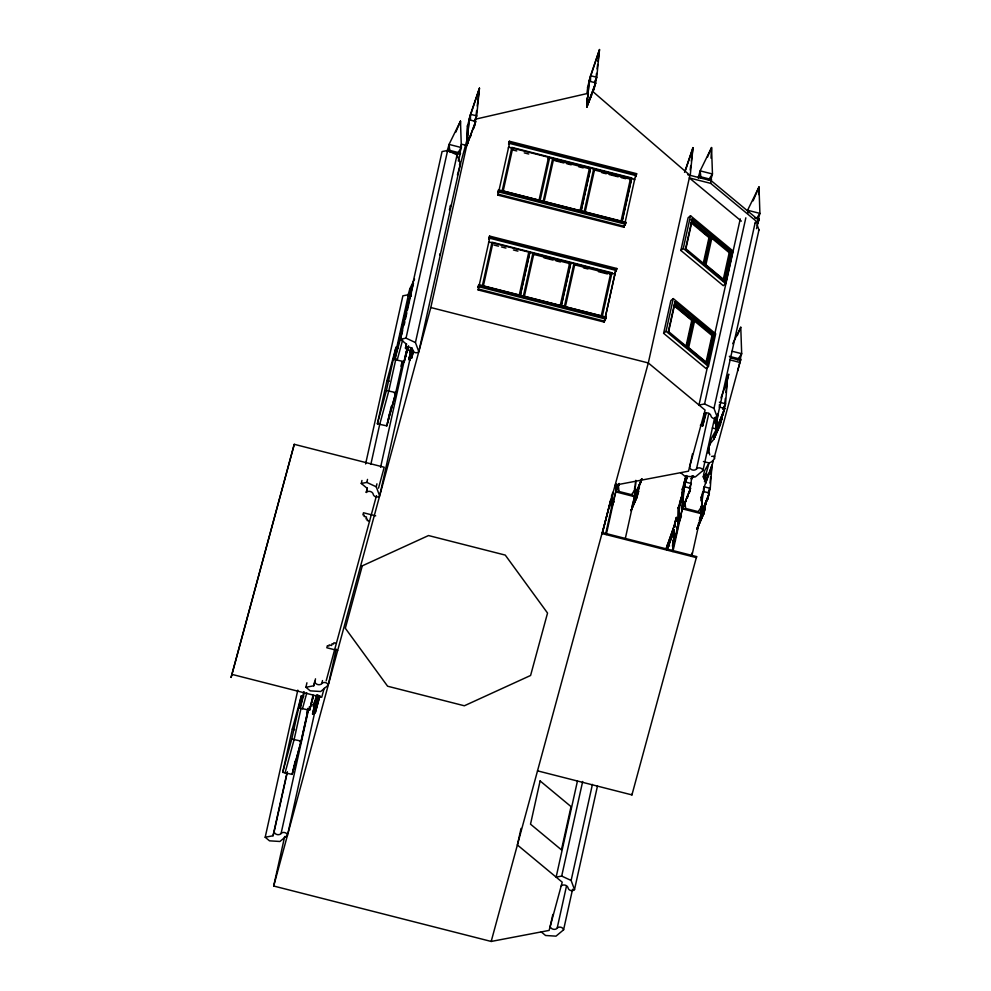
<?xml version="1.0" encoding="UTF-8"?>
<svg xmlns="http://www.w3.org/2000/svg" width="991" height="991" viewBox="0 0 991 991"><rect width="100%" height="100%" fill="white"/><g stroke="black" fill="none" stroke-linecap="round" stroke-linejoin="round"><path stroke-width="1.49" d="M470.428 120.072L470.502 114.299L479.458 88.137L476.708 115.885L475.333 120.927M590.487 81.485L590.562 75.712L599.505 49.55L596.768 77.286L595.393 82.34L595.764 79.354M611.72 496.392L611.583 507.219L605.699 533.715M615.845 484.141L615.745 491.883L606.281 534.57M634.723 487.399L634.599 496.689L625.457 537.902M682.44 494.757L682.526 488.563L682.378 508.854L672.914 551.553M685.202 486.061L685.301 478.331L685.078 486.606M701.331 505.93L701.232 513.66L691.768 556.36M701.393 501.285L701.442 496.652L701.232 500.554M716.691 418.239L716.543 429.066L713.768 439.31L710.398 443.423A65.517 25.716 65.4 0 0 709.531 445.256M467.455 126.229L466.724 145.578L467.826 142.865L466.724 145.578L467.715 125.052L467.455 126.229L469.139 119.787L475.63 121.435L473.933 127.876L475.63 121.435L466.724 145.578L469.139 119.787L466.724 145.578L475.37 122.611M587.118 98.059L586.771 106.991L591.776 94.74M587.279 93.6L587.774 86.465L587.415 93.798M587.205 98.196L586.771 106.991L591.577 94.851M460.32 124.16L460.468 121.125L449.047 144.413L447.102 151.573M711.03 158.188L711.55 147.56L700.142 170.861L698.197 178.008M758.623 194.546L759.007 186.952L747.586 210.253L747.932 213.201M612.5 493.53L611.583 507.219L613.838 501.607M616.253 484.277L615.745 491.883L611.583 507.219L611.571 495.562M635.627 481.477L634.599 496.689L631.948 506.451M683.121 493.407L683.951 483.298L683.183 493.691M686.007 481.651L686.416 475.569M687.296 476.225L682.365 492.837L682.588 491.846L682.378 508.854L701.232 513.66L709.358 493.022L702.879 491.375L701.232 513.66L699.336 520.634M720.246 424.941L720.469 423.95L713.768 439.31L714.077 434.752L713.768 439.31L720.246 424.941L721.894 418.673L713.768 439.31L713.631 437.081M714.994 421.051L715.192 418.016M717.571 413.854L716.543 429.066L712.108 437.118A65.517 27.773 -36.1 0 0 708.986 451.19L709.742 454.906M612.673 492.354L611.583 507.219L613.751 501.719M616.291 484.45L615.745 491.883L634.599 496.689L642.019 478.678M635.813 480.338L634.599 496.689L631.614 494.682L619.016 491.474L615.745 491.883L615.745 484.599M672.753 549.955L674.239 529.925L666.844 550.017M673.236 546.846L673.694 540.677M682.452 502.561L679.851 501.904L678.203 524.189L672.332 550.699M689.216 493.171L690.504 488.216L684.025 486.569L682.378 508.854L678.203 524.189L678.426 507.181L678.203 524.189L680.47 518.578M686.069 481.973L686.515 476.027M691.966 475.853L690.355 487.337M691.495 556.298L691.718 553.213M702.879 491.375L701.232 513.66L698.234 511.653L685.648 508.445L682.378 508.854L684.025 486.569M705.357 502.821L704.712 508.742L706.31 500.616M714.969 422.971L715.415 417.025M717.645 414.213L716.543 429.066L712.356 428.001M690.244 175.37L692.994 147.634L684.533 172.335M638.402 488.798L638.08 491.759L639.455 486.717L636.594 492.292M672.443 546.227L673.1 540.293M673.422 537.333L674.239 529.925L667.872 548.11M705.642 475.333L705.319 478.294L706.001 475.767M708.082 453.098L708.404 450.137M709.036 491.92L709.358 488.959M710.014 483.038L710.658 477.105M710.993 474.144L711.959 465.25L703.35 489.306M721.733 416.096L721.411 419.057L722.439 415.266M724.52 405.852L724.186 408.812L725.561 403.771L727.283 380.655L720.94 397.874M724.842 402.891L725.325 398.444M725.982 392.51L727.283 380.655L726.304 383.455M476.089 114.968L476.646 110.497M477.204 106.025L479.458 88.137L469.127 119.341L470.502 114.299L476.708 115.885L474.255 121.051M596.148 76.381L596.52 73.396M597.077 68.924L597.635 64.452M598.019 61.479L599.505 49.55L589.187 80.754L590.562 75.712L596.768 77.286L594.315 82.451M690.182 169.994L690.739 165.522M691.309 161.05L692.994 147.634L685.487 170.328M294.253 444.315L231.101 677.41L294.253 444.315L384.211 467.244L378.525 488.154M287.415 771.766L274.111 831.821A3.89 3.171 12.5 0 0 277.108 834.558A3.89 3.171 12.5 0 0 281.072 833.53A3.58 2.923 12.5 0 1 284.764 832.589A3.58 2.923 12.5 0 1 287.514 835.153L279.933 841.483L269.49 840.826L265.192 837.259L297.808 690.132M308.399 708.565L301.177 741.119L292.134 774.392L282.708 772.348L292.295 729.116L301.338 695.831L303.68 696.425M282.708 772.348L291.75 739.075L301.338 695.831M313.503 695.732L309.576 710.213L300.149 708.169L303.779 691.768M301.029 708.354L294.092 739.67L285.049 772.955M265.192 837.259L273.033 835.76L287.018 772.707M315.51 678.835L314.841 681.845A3.89 3.171 12.5 0 0 317.838 684.583A3.89 3.171 12.5 0 0 321.815 683.555A3.58 2.923 12.5 0 1 325.506 682.601A3.58 2.923 12.5 0 1 328.244 685.177L320.663 691.507L310.233 690.851L305.922 687.271L306.925 682.774M292.134 774.392L295.207 760.964M308.213 708.986L300.892 741.999L299.716 741.702M305.922 687.271L313.775 685.784L314.766 681.275M281.072 833.53L308.697 708.924M309.576 710.213L312.983 695.286M376.927 483.806L376.258 486.804L379.652 495.921A3.58 2.923 12.5 0 1 375.948 496.863A3.58 2.923 12.5 0 1 373.223 494.274A3.89 3.171 12.5 0 0 370.287 491.486A3.89 3.171 12.5 0 0 366.286 492.44L367.351 488.501L361.281 483.459L361.95 480.462M365.605 463.949L402.879 295.814L408.441 294.748L411.141 296.012M521.055 828.414L517.389 844.964L562.207 882.176L549.113 930.413L491.189 941.45L273.689 886.028L284.677 836.491M314.32 706.794L313.441 706.571L314.766 700.625M318.693 695.608L313.726 714.338L312.549 714.04L313.144 711.278M313.267 710.807L314.605 704.762M314.618 705.282L313.949 708.317L315.113 708.615M395.991 347.308L386.403 390.541L395.843 392.585L386.8 425.87L377.373 423.826L386.948 380.594L395.991 347.308L398.332 347.903M313.726 714.338L314.246 711.959L313.082 711.662M287.848 833.654L315.795 707.549M312.945 712.133L315.287 712.727L319.895 695.608M321.815 683.555L322.484 680.544M361.281 483.459L366.843 482.406L367.512 479.396M370.845 464.383L379.826 423.851M396.462 348.795L408.441 294.748M408.552 345.76L404.229 361.678L394.802 359.634L404.39 316.402L413.433 283.116L407.474 309.96M366.286 492.44L367.277 487.944M396.016 358.346L388.745 391.135L379.702 424.421M405.468 348.188L406.533 344.249L400.463 339.207L442.06 151.549L447.622 150.496L457.049 154.893L460.431 164.011L418.821 351.669A3.58 2.923 12.5 0 1 415.13 352.598A3.58 2.923 12.5 0 1 412.405 350.021A3.89 3.171 12.5 0 0 409.469 347.222A3.89 3.171 12.5 0 0 405.468 348.188L406.459 343.679M404.167 324.862L404.836 321.889M405.492 318.904L406.818 312.933M328.578 683.679L336.234 649.155M447.313 151.028L447.573 149.827L460.431 153.109L460.171 154.299L448.737 151.388M400.463 339.207L406.025 338.142L447.622 150.496M386.8 425.87L389.426 414.04M391.197 406.446L387.543 422.946L395.682 392.993L394.505 392.696M402.73 361.529L395.545 393.464L394.381 393.167M380.594 467.294L406.211 351.694M404.229 361.678L407.19 348.374M407.301 348.25L404.972 358.754L408.181 346.961M412.813 349.476L409.989 359.869L408.825 359.572L409.407 356.81M409.543 356.339L410.881 350.294M379.974 494.422L410.262 357.813M409.989 359.869L410.522 357.491L409.357 357.194M409.221 357.664L411.562 358.259L413.358 351.483M418.821 351.669L415.44 342.552L457.049 154.893M460.468 148.675L461.472 144.166L465.82 145.268M439.67 254.786L439.855 253.931M450.397 206.351L450.632 205.335L449.431 209.77M273.689 886.028L430.812 307.532L468.421 137.898M498.931 190.953L497.891 192.601L498.089 191.759L625.321 224.177L625.135 225.031L624.987 223.074M625.643 223.124L625.829 222.269L498.597 189.851L498.411 190.706L625.643 223.124L625.135 225.031M509.473 143.373L497.953 195.14L624.02 227.261L635.541 175.494L509.473 143.373L508.631 144.178L508.854 143.15L509.374 141.255L636.606 173.673L636.383 174.689L509.151 142.27L509.374 141.255M478.938 286.634L478.096 287.427L478.802 284.677L606.034 317.095L605.848 317.95L604.745 319.709L615.745 270.32L489.678 238.199L488.836 239.004L489.059 237.976M478.096 287.427L478.802 284.677M489.579 236.081L489.356 237.097L616.588 269.515L616.811 268.499L489.579 236.081L488.836 239.004M615.745 270.32L604.213 322.087L478.158 289.967L489.678 238.199M502.908 192.266L512.483 149.108L511.455 148.848L511.715 147.894M482.196 286.56L492.031 242.213L611.955 272.773L602.119 317.12M483.113 287.093L492.676 243.935L491.66 243.675L491.92 242.721M538.794 201.408L548.357 158.25L549.386 158.51L549.646 157.569L539.922 201.396M518.999 296.235L528.562 253.077L529.59 253.337L520.201 295.665M520.126 296.222L529.851 252.395M542.994 202.176L552.718 158.349L552.458 159.303L590.388 168.966L580.999 211.281M544.245 201.223L553.474 159.563L553.288 160.269M523.198 297.003L532.91 253.176L532.663 254.13L570.581 263.792L561.203 306.108M524.115 297.535L533.678 254.39L533.48 255.096M592.878 92.014L594.253 88.112L592.655 92.163M579.797 211.851L589.36 168.705M560.324 305.191L569.565 263.532L569.367 264.238M580.924 211.851L590.636 168.012L590.388 168.966M561.129 306.677L570.841 262.838L570.581 263.792M583.996 212.631L593.708 168.792L593.448 169.746L631.378 179.408L622.001 221.736M584.913 213.164L594.476 170.006L594.278 170.725M564.201 307.458L573.913 263.618L573.653 264.572L611.583 274.234L611.843 273.281M565.105 307.99L574.681 264.832M621.122 220.82L630.363 179.148L630.165 179.867M600.992 317.132L610.555 273.974L610.369 274.693M621.927 222.294L631.75 177.946L511.827 147.386L501.991 191.734L502.251 190.78L622.125 221.6M602.379 316.166L482.406 285.866M635.541 175.494L635.863 176.596L636.098 175.58M604.213 322.087L604.745 319.709M605.328 319.858L606.034 317.095M615.485 271.274L616.291 270.407M610.691 499.935L602.119 533.951M610.939 499.291L602.379 533.269M680.867 250.463L688.113 217.772L690.529 215.753L732.944 250.958L725.697 283.649L723.269 285.668L680.867 250.463L683.282 248.444L690.529 215.753M663.611 333.31L670.857 300.62L673.285 298.601L715.688 333.806L708.441 366.497L706.026 368.516L663.611 333.31L666.039 331.291L673.285 298.601M698.395 177.463L698.655 176.274L711.526 179.544L710.671 183.36L758.127 222.764L758.97 218.937L754.684 217.847M692.176 218.937L685.611 248.555L724.049 280.465L730.615 250.847L692.176 218.937L690.975 219.952L711.29 236.824M685.698 249.633L691.891 221.711L710.002 236.75L708.986 237.592L703.127 264.04M668.442 332.48L674.636 304.559L692.746 319.598L691.743 320.44L685.871 346.887M636.916 497.643L637.139 496.652L631.044 510.625L638.563 491.387L631.007 510.625L636.916 497.643L638.563 491.387M641.078 482.307L641.301 481.316L634.599 496.689L634.599 487.944M577.443 781.057L556.137 877.134L561.699 876.069L571.126 880.479L574.507 889.596A3.58 2.923 12.5 0 1 570.816 890.525A3.58 2.923 12.5 0 1 568.078 887.948A3.89 3.171 12.5 0 0 565.143 885.149A3.89 3.171 12.5 0 0 561.141 886.115M552.842 914.47L550.178 926.486A3.89 3.171 12.5 0 0 553.176 929.224A3.89 3.171 12.5 0 0 557.153 928.195A3.58 2.923 12.5 0 1 560.844 927.242A3.58 2.923 12.5 0 1 563.582 929.818L556.001 936.148L545.57 935.492L541.259 931.912M561.699 876.069L582.671 781.49M703.808 264.671L710.188 235.908L711.191 235.065L731.519 251.925L724.954 281.555L704.626 264.684L711.191 235.065M557.153 928.195L566.468 886.152M686.552 347.519L692.932 318.755L693.948 317.913L714.263 334.772L707.698 364.403L687.382 347.531L693.948 317.913M723.021 280.626L729.215 252.705L730.218 251.863L712.108 236.824L705.926 264.746L724.037 279.784M694.864 319.672L688.671 347.593L706.781 362.632L712.975 334.71L694.864 319.672L693.849 320.514L711.959 335.553L706.1 362M571.126 880.479L592.42 784.401M563.582 929.818L572.563 889.286M574.507 889.596L597.474 786.012M708.317 363.003L698.989 405.034L704.564 403.981L713.978 408.379L717.36 417.496A3.58 2.923 12.5 0 1 713.669 418.437A3.58 2.923 12.5 0 1 710.931 415.848A3.89 3.171 12.5 0 0 708.008 413.061A3.89 3.171 12.5 0 0 703.994 414.015M714.969 332.976L740.265 218.887M675.069 523.211L676.407 517.215L673.62 527.46M679.851 501.904L678.203 524.189L681.461 515.939M692.536 453.729L689.538 467.244A3.89 3.171 12.5 0 0 692.536 469.982A3.89 3.171 12.5 0 0 696.512 468.954A3.58 2.923 12.5 0 1 700.203 468A3.58 2.923 12.5 0 1 702.941 470.576L695.372 476.906L684.93 476.25L680.619 472.67M704.564 403.981L745.827 217.822M704.304 417.446L702.991 423.368L705.778 412.974M700.352 425.325L702.693 425.932L705.654 412.553M696.512 468.954L708.825 413.408M713.978 408.379L755.253 222.232M702.941 470.576L714.598 418.041M537.518 770.849L631.936 794.906L632.171 793.878M708.193 451.116L709.853 443.621L708.268 449.468A65.517 25.716 65.4 0 1 708.788 447.313M717.36 417.496L758.97 229.85L757.025 224.635M725.734 387.63L728.732 374.14L726.737 381.448M721.894 418.673L713.768 439.31M716.543 417.422L716.543 429.066L723.244 413.705L716.543 429.066L715.329 423.145A78.165 33.149 -36.1 0 1 715.589 418.549M702.607 507.702L705.196 508.358L697.069 528.996L703.771 513.635L697.069 528.996L698.581 523.421M707.71 499.291L709.358 493.022L701.232 513.66L707.933 498.3L701.232 513.66L701.232 506.376M696.611 556.595L696.388 557.611L601.971 533.554L602.194 532.539L696.611 556.595L631.936 794.906M737.638 370.894L740.735 359.238L729.302 356.326M740.735 359.238L740.017 362.471L729.649 359.832M407.933 295.826L409.865 288.678L414.572 279.078M300.149 708.169L304.472 692.251M377.373 423.826L386.403 390.541M394.802 359.634L402.668 330.697M302.478 708.763L306.801 692.845M397.143 360.241L402.643 339.975M273.033 835.76L274.111 831.821M313.775 685.784L314.841 681.845M306.665 713.272L307.941 708.342M400.921 366.224L402.123 361.802M459.428 154.707L461.372 147.56L460.468 121.125L455.761 132.224M458.3 160.951L460.431 153.109M292.878 771.469L301.016 741.516M313.515 695.496L310.319 707.289L309.13 707.041M457.433 175.048L467.157 139.26M313.441 706.571L316.6 694.815M410.869 347.717L409.717 352.102L410.596 352.325M312.549 714.04L317.801 694.728M408.825 359.572L412.058 347.692M315.287 712.727L319.709 696.475M411.562 358.259L413.569 350.876M324.168 688.299L321.728 697.268L231.783 674.338M326.188 680.829L376.493 495.624M508.631 144.178L509.151 142.27M508.383 148.068L508.643 147.114L634.711 179.247L634.451 180.189M497.891 192.601L498.597 189.851M497.953 195.14L498.213 194.186L624.28 226.307L624.02 227.261M512.483 149.108L512.285 149.827L516.769 150.966M488.588 242.894L488.848 241.94L614.915 274.073L614.655 275.015M478.876 286.733L479.124 285.78M478.158 289.967L478.418 289.013L604.473 321.134M548.172 158.969L548.357 158.25M587.514 87.642L589.199 81.188L595.69 82.848L586.771 106.991L589.199 81.188L586.771 106.991L595.69 82.848L593.993 89.289M631.378 179.408L631.639 178.454M635.863 176.596L636.606 173.673M625.321 224.177L625.829 222.269M616.068 271.423L616.811 268.499M491.189 941.45L648.3 362.954L689.909 175.296L593.46 92.089M710.894 179.718L712.455 173.995L711.55 147.56L707.438 157.272M666.002 549.051L674.425 525.168M684.248 486.358L683.74 483.744L686.168 475.829M682.303 489.554L683.951 483.298M685.078 479.322L686.02 475.692M678.203 508.172L684.186 488.699M757.57 221.972L759.899 213.387L759.007 186.952L753.11 200.839M702.693 425.932L706.286 412.677M756.517 228.686L758.97 218.937M673.496 540.256L674.797 539.476L677.175 530.693M692.139 478.653L692.994 475.692L691.867 478.504M689.067 493.493L690.504 488.216L682.378 508.854L685.908 501.012M703.164 476.609L706.249 473.202L709.036 462.958L711.526 461.905L714.647 458.672L714.684 456.083L711.612 456.38M704.874 481.539L705.803 477.91L703.214 477.253M723.021 414.696L724.681 408.428L719.491 407.115M701.232 497.643L702.656 492.366M739.732 360.835L741.677 353.688L740.773 327.253L732.708 343.691M712.046 465.473L713.26 460.988M714.077 458.003L740.475 360.427L730.094 357.788M708.875 493.407L710.25 488.352L711.959 465.25L705.604 483.435M703.548 514.626L705.196 508.358L697.069 528.996M683.74 483.744L686.193 476.745M687.234 477.228L683.815 487.015L684.31 489.628M683.072 492.564L679.64 502.35L680.148 504.964M666.15 548.915L674.475 525.131M670.065 539.711L671.65 535.413M618.991 483.62L615.745 491.883L618.694 485.342M641.648 478.802L634.599 496.689L641.388 479.842M691.594 478.826L692.672 476.076M704.725 480.66L705.803 477.91L704.452 481.713M469.92 137.489L470.985 134.801M619.14 483.459L615.745 491.883L618.793 484.896M690.281 489.207L682.378 508.854L686.032 500.48M470.044 137.415L471.159 134.689M447.511 151.66L448.688 148.885M698.593 178.095L700.364 173.933M737.242 335.577L740.773 327.253M687.085 498.399L688.262 495.785M722.699 409.333L725.561 403.771L719.355 402.185M689.104 488.006L691.384 483.546L685.177 481.973L685.264 487.039M704.403 477.699L706.125 474.355M707.958 492.812L710.25 488.352L704.044 486.779L704.118 491.833M703.214 509.263L706.075 503.701M635.652 488.489L631.614 494.682M702.272 505.472L698.234 511.653M457.322 153.679L461.372 147.56L449.047 144.413L449.902 151.796M708.404 180.114L712.455 173.995L700.142 170.861L700.996 178.231M756.666 218.293L759.899 213.387L747.586 210.253M737.626 359.807L741.677 353.688L732.089 351.248M671.254 536.8L670.04 539.042L670.424 540.553M694.196 476.423L690.9 478.678M691.891 221.711L690.876 222.554L708.986 237.592M712.108 236.824L711.104 237.667L729.215 252.705M711.959 335.553L712.975 334.71M475.407 119.193L587.49 93.464M755.117 223.334L758.127 222.764M615.114 485.144L688.472 471.183L705.072 410.076L648.3 362.954L430.812 307.532M301.177 741.119L291.75 739.075M687.766 174.738L711.253 180.734L758.71 220.138M710.671 183.36L689.327 177.922L741.355 221.129M524.251 152.874L528.736 154.014M554.774 160.653L563.755 162.933M566.741 163.701L571.225 164.84M578.707 166.748L583.191 167.888M601.76 172.62L606.244 173.772M609.23 174.527L618.198 176.819M621.196 177.575L625.68 178.714M493.989 245.037L498.473 246.177M501.458 246.932L505.943 248.084M513.425 249.98L517.909 251.132M543.948 257.771L552.928 260.051M555.914 260.819L560.398 261.958M583.451 267.83L587.936 268.97M598.403 271.645L607.372 273.925M478.616 285.532L605.848 317.95M478.281 286.585L605.526 319.003M411.253 294.822L408.391 294.092L408.131 295.281L410.992 296.012M406.273 349.687L410.076 350.665M386.948 380.594L389.29 381.188M703.437 461.533L709.036 462.958L704.935 470.106A36.085 15.299 -36.1 0 0 703.548 476.361L703.944 478.901L706.149 482.567M683.493 497.94L681.015 497.309L681.102 502.375M669.52 545.892L667.03 545.261L667.092 549.064M375.688 515.877L363.486 512.768L362.929 514.837L364.391 515.209L364.069 516.398L366.509 517.017L366.013 518.838L367.475 519.21L367.128 520.51L369.569 521.13M336.37 643.37L333.93 642.75L333.571 644.051L332.109 643.679L331.613 645.5L329.173 644.868L328.851 646.058L327.389 645.686L326.819 647.755L337.671 650.517M311.261 704.49L313.8 705.134M292.295 729.116L294.637 729.71M406.025 338.142L415.44 342.552M366.843 482.406L376.258 486.804M708.664 476.089L706.249 473.202M719.206 243.39L721.46 245.26M724.855 248.084L728.249 250.896M694.48 224.536L696.735 226.419M700.117 229.231L706.893 234.855M694.418 224.833L696.747 226.766M700.241 229.664L702.569 231.597M704.898 233.529L707.227 235.462M686.825 250.574L691.359 254.328M683.282 248.444L725.697 283.649M674.846 303.729L692.932 318.755M696.301 321.542L699.696 324.354M701.95 326.237L706.472 329.991M676.097 306.454L682.873 312.078M688.51 316.761L690.777 318.631M675.998 306.714L689.971 318.309M673.62 305.414L691.743 320.44M679.764 341.883L685.425 346.577M666.039 331.291L708.441 366.497M677.571 529.231L675.305 525.688L674.772 521.613L676.444 520.548L678.104 522.133M674.797 539.476L675.428 540.429M685.648 508.445L684.93 502.239M619.016 491.474L618.198 484.042M409.865 288.678L410.559 294.575M719.392 404.712L719.441 407.251M685.115 478.69L685.19 483.757M460.431 164.011A3.58 2.923 12.5 0 1 459.428 164.741M758.97 229.85A3.58 2.923 12.5 0 1 758.511 230.259M540.107 780.933L530.519 824.165L561.439 849.844L571.027 806.6L540.107 780.933M674.933 301.784L668.368 331.403L706.794 363.313L713.359 333.694L674.933 301.784M724.681 408.428L716.543 429.066L724.681 408.428M362.272 565.849L345.326 628.257L387.605 686.218L464.345 705.778L530.594 675.478L547.54 613.057L505.261 555.096L428.521 535.549L362.272 565.849"/></g></svg>
